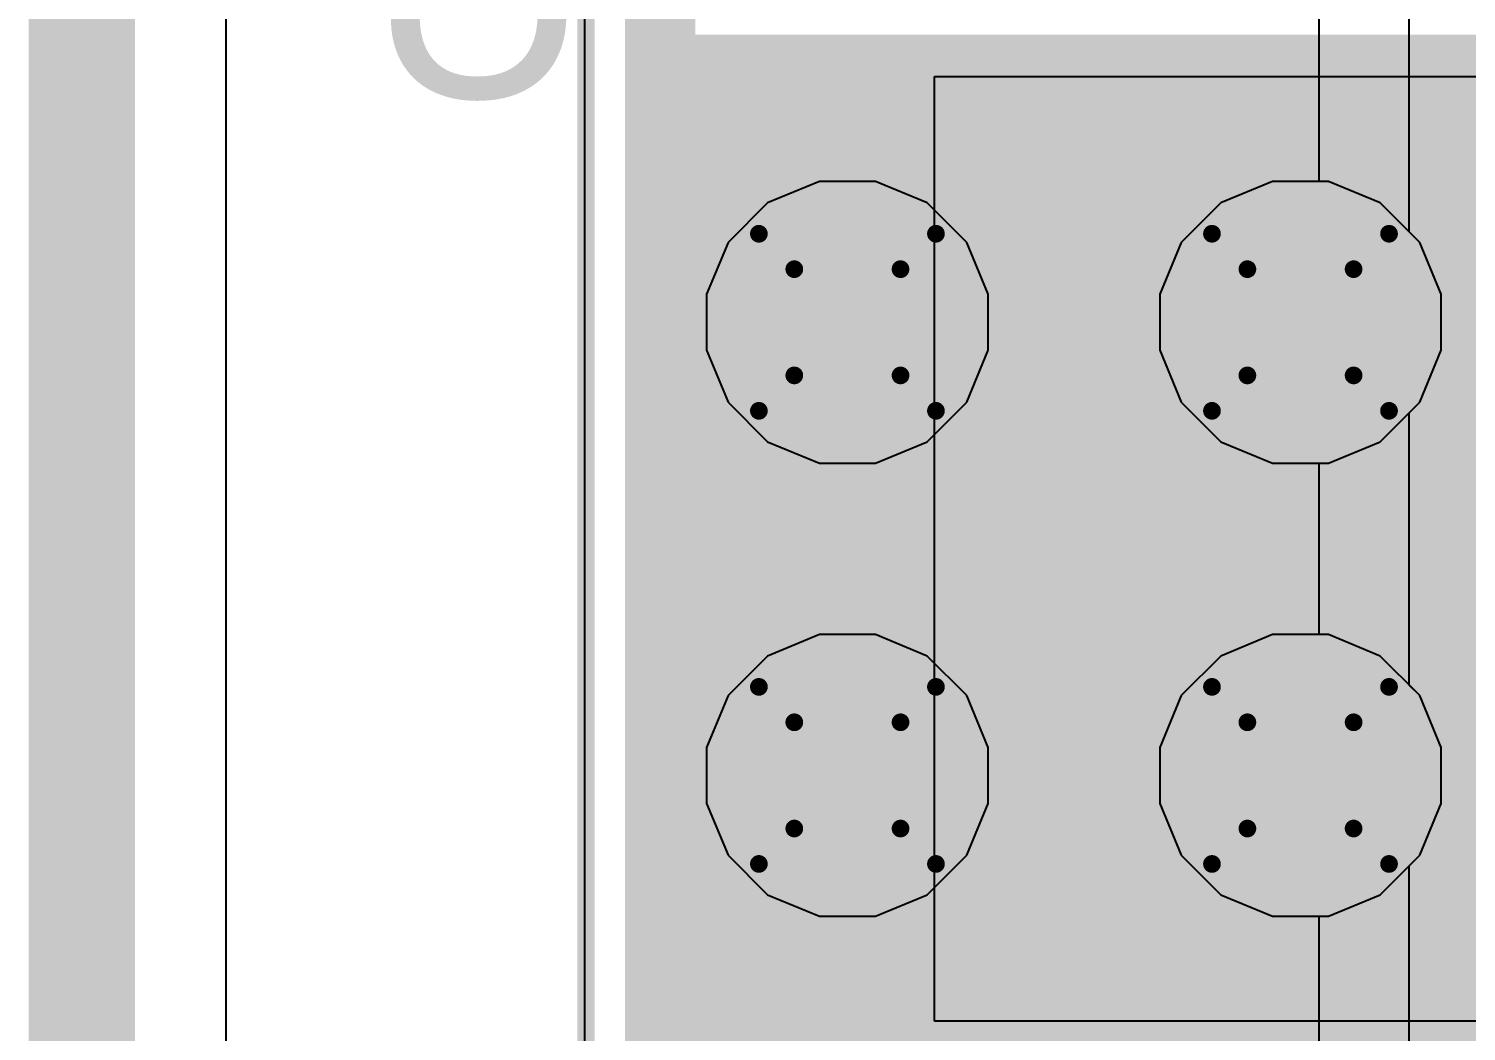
# Model space of a CAD drawing. Header units: inches. Extents: x -13 to 356, y -4 to 120.
# Drawn here: x 3.286 to 7.41, y 22.124 to 25 of the extents above; entities that cross this region are included whole.
import ezdxf

# ---------------------------------------------------------------- set-up
doc = ezdxf.new("R2010")
doc.units = ezdxf.units.IN
for name, color, linetype in [('Bottom Layer', 5, 'Continuous'), ('Bottom Solder', 6, 'Continuous'), ('Drill Drawing', 1, 'Continuous'), ('GND', 16, 'Continuous'), ('Mechanical 13', 56, 'Continuous'), ('Mechanical 15', 56, 'Continuous'), ('Multi-Layer', 9, 'Continuous'), ('Pad Holes', 156, 'Continuous'), ('POWER', 76, 'Continuous'), ('Top Layer', 1, 'Continuous'), ('Top Overlay', 2, 'Continuous'), ('Top Paste', 8, 'Continuous'), ('Top Solder', 216, 'Continuous')]:
    doc.layers.add(name, color=color, linetype=linetype)
doc.styles.add('Arial', font='', dxfattribs={"height": 0.2})
doc.styles.get('Arial').set_extended_font_data('Arial')

# ---------------------------------------------------------------- blocks, each defined once
blk = doc.blocks.new('VREG_LM5017MR_NOPB_30')
at = {"layer": 'Bottom Layer'}
h = blk.add_hatch(color=5, dxfattribs=at)
edge = h.paths.add_edge_path()
edge.add_arc((-0.65, -0.65), 0.15, 0, 360)
h = blk.add_hatch(color=5, dxfattribs=at)
edge = h.paths.add_edge_path()
edge.add_arc((0.65, -0.65), 0.15, 0, 360)
h = blk.add_hatch(color=5, dxfattribs=at)
edge = h.paths.add_edge_path()
edge.add_arc((-0.65, -1.95), 0.15, 0, 360)
h = blk.add_hatch(color=5, dxfattribs=at)
edge = h.paths.add_edge_path()
edge.add_arc((0.65, -1.95), 0.15, 0, 360)
at = {"layer": 'Bottom Solder'}
h = blk.add_hatch(color=6, dxfattribs=at)
edge = h.paths.add_edge_path()
edge.add_arc((-0.65, -0.65), 0.2516, 0, 360)
h = blk.add_hatch(color=6, dxfattribs=at)
edge = h.paths.add_edge_path()
edge.add_arc((0.65, -0.65), 0.2516, 0, 360)
h = blk.add_hatch(color=6, dxfattribs=at)
edge = h.paths.add_edge_path()
edge.add_arc((-0.65, -1.95), 0.2516, 0, 360)
h = blk.add_hatch(color=6, dxfattribs=at)
edge = h.paths.add_edge_path()
edge.add_arc((0.65, -1.95), 0.2516, 0, 360)
at = {"layer": 'GND'}
h = blk.add_hatch(color=16, dxfattribs=at)
edge = h.paths.add_edge_path()
edge.add_arc((-0.65, -0.65), 0.15, 0, 360)
h = blk.add_hatch(color=16, dxfattribs=at)
edge = h.paths.add_edge_path()
edge.add_arc((0.65, -0.65), 0.15, 0, 360)
h = blk.add_hatch(color=16, dxfattribs=at)
edge = h.paths.add_edge_path()
edge.add_arc((-0.65, -1.95), 0.15, 0, 360)
h = blk.add_hatch(color=16, dxfattribs=at)
edge = h.paths.add_edge_path()
edge.add_arc((0.65, -1.95), 0.15, 0, 360)
at = {"layer": 'Multi-Layer'}
h = blk.add_hatch(color=9, dxfattribs=at)
edge = h.paths.add_edge_path()
edge.add_arc((-0.65, -0.65), 0.15, 0, 360)
h = blk.add_hatch(color=9, dxfattribs=at)
edge = h.paths.add_edge_path()
edge.add_arc((0.65, -0.65), 0.15, 0, 360)
h = blk.add_hatch(color=9, dxfattribs=at)
edge = h.paths.add_edge_path()
edge.add_arc((-0.65, -1.95), 0.15, 0, 360)
h = blk.add_hatch(color=9, dxfattribs=at)
edge = h.paths.add_edge_path()
edge.add_arc((0.65, -1.95), 0.15, 0, 360)
at = {"layer": 'Pad Holes'}
h = blk.add_hatch(color=7, dxfattribs=at)
edge = h.paths.add_edge_path()
edge.add_arc((-0.65, -0.65), 0.1, 0, 360)
h = blk.add_hatch(color=7, dxfattribs=at)
edge = h.paths.add_edge_path()
edge.add_arc((0.65, -0.65), 0.1, 0, 360)
h = blk.add_hatch(color=7, dxfattribs=at)
edge = h.paths.add_edge_path()
edge.add_arc((-0.65, -1.95), 0.1, 0, 360)
h = blk.add_hatch(color=7, dxfattribs=at)
edge = h.paths.add_edge_path()
edge.add_arc((0.65, -1.95), 0.1, 0, 360)
at = {"layer": 'POWER'}
h = blk.add_hatch(color=76, dxfattribs=at)
edge = h.paths.add_edge_path()
edge.add_arc((-0.65, -0.65), 0.15, 0, 360)
h = blk.add_hatch(color=76, dxfattribs=at)
edge = h.paths.add_edge_path()
edge.add_arc((0.65, -0.65), 0.15, 0, 360)
h = blk.add_hatch(color=76, dxfattribs=at)
edge = h.paths.add_edge_path()
edge.add_arc((-0.65, -1.95), 0.15, 0, 360)
h = blk.add_hatch(color=76, dxfattribs=at)
edge = h.paths.add_edge_path()
edge.add_arc((0.65, -1.95), 0.15, 0, 360)
at = {"layer": 'Top Layer'}
blk.add_hatch(color=1, dxfattribs=at).paths.add_polyline_path([(-1.475, 2.45), (1.475, 2.45), (1.475, -2.45), (-1.475, -2.45)])
h = blk.add_hatch(color=1, dxfattribs=at)
edge = h.paths.add_edge_path()
edge.add_arc((-0.65, -0.65), 0.15, 0, 360)
h = blk.add_hatch(color=1, dxfattribs=at)
edge = h.paths.add_edge_path()
edge.add_arc((0.65, -0.65), 0.15, 0, 360)
h = blk.add_hatch(color=1, dxfattribs=at)
edge = h.paths.add_edge_path()
edge.add_arc((-0.65, -1.95), 0.15, 0, 360)
h = blk.add_hatch(color=1, dxfattribs=at)
edge = h.paths.add_edge_path()
edge.add_arc((0.65, -1.95), 0.15, 0, 360)
at = {"layer": 'Top Solder'}
h = blk.add_hatch(color=216, dxfattribs=at)
edge = h.paths.add_edge_path()
edge.add_arc((-0.65, -0.65), 0.2516, 0, 360)
h = blk.add_hatch(color=216, dxfattribs=at)
edge = h.paths.add_edge_path()
edge.add_arc((0.65, -0.65), 0.2516, 0, 360)
h = blk.add_hatch(color=216, dxfattribs=at)
edge = h.paths.add_edge_path()
edge.add_arc((-0.65, -1.95), 0.2516, 0, 360)
h = blk.add_hatch(color=216, dxfattribs=at)
edge = h.paths.add_edge_path()
edge.add_arc((0.65, -1.95), 0.2516, 0, 360)
at = {"layer": 'Mechanical 13'}
blk.add_lwpolyline([(1.95, -2.45, 0.127, 0.127, 0), (-1.95, -2.45, 0.127, 0.127, 0)], format="xyseb", dxfattribs=at)
at = {"layer": 'Mechanical 15'}
blk.add_lwpolyline([(3.725, -2.7, 0.05, 0.05, 0), (-3.725, -2.7, 0.05, 0.05, 0)], format="xyseb", dxfattribs=at)
at = {"layer": 'Top Overlay'}
blk.add_lwpolyline([(1.95, -2.525, 0.127, 0.127, 0), (-1.95, -2.525, 0.127, 0.127, 0)], format="xyseb", dxfattribs=at)
at = {"layer": 'Top Paste'}
for p, q in [((-1.355, -1.7), (-1.355, 1.7)), ((1.355, 1.7), (1.355, -1.7)), ((1.355, -1.7), (-1.355, -1.7))]:
    blk.add_line(p, q, dxfattribs=at)
at = {"layer": 'Top Solder'}
for p, q in [((-1.355, -1.7), (-1.355, 1.7)), ((1.355, 1.7), (1.355, -1.7)), ((1.355, -1.7), (-1.355, -1.7))]:
    blk.add_line(p, q, dxfattribs=at)

msp = doc.modelspace()

# ---------------------------------------------------------------- linework, layer by layer
at = {"layer": 'Bottom Layer'}
for p, q in [((5.5541, 24.5616), (5.4056, 24.5001)), ((5.7148, 24.5616), (5.5541, 24.5616)), ((5.8633, 24.5001), (5.7148, 24.5616)), ((6.8541, 24.5616), (6.7056, 24.5001)), ((7.0148, 24.5616), (6.8541, 24.5616)), ((7.1633, 24.5001), (7.0148, 24.5616)), ((5.4056, 24.5001), (5.292, 24.3864)), ((5.977, 24.3864), (5.8633, 24.5001)), ((6.7056, 24.5001), (6.592, 24.3864)), ((7.277, 24.3864), (7.1633, 24.5001)), ((5.292, 24.3864), (5.2305, 24.238)), ((6.0385, 24.238), (5.977, 24.3864)), ((6.592, 24.3864), (6.5305, 24.238)), ((7.3385, 24.238), (7.277, 24.3864)), ((5.2305, 24.238), (5.2305, 24.0772)), ((6.0385, 24.0772), (6.0385, 24.238)), ((6.5305, 24.238), (6.5305, 24.0772)), ((7.3385, 24.0772), (7.3385, 24.238)), ((5.2305, 24.0772), (5.292, 23.9288)), ((5.977, 23.9288), (6.0385, 24.0772)), ((6.5305, 24.0772), (6.592, 23.9288)), ((7.277, 23.9288), (7.3385, 24.0772)), ((5.292, 23.9288), (5.4056, 23.8151)), ((5.8633, 23.8151), (5.977, 23.9288)), ((6.592, 23.9288), (6.7056, 23.8151)), ((7.1633, 23.8151), (7.277, 23.9288)), ((5.4056, 23.8151), (5.5541, 23.7536)), ((5.7148, 23.7536), (5.8633, 23.8151)), ((6.7056, 23.8151), (6.8541, 23.7536)), ((7.0148, 23.7536), (7.1633, 23.8151)), ((5.5541, 23.7536), (5.7148, 23.7536)), ((6.8541, 23.7536), (7.0148, 23.7536)), ((5.5541, 23.2616), (5.4056, 23.2001)), ((5.7148, 23.2616), (5.5541, 23.2616)), ((5.8633, 23.2001), (5.7148, 23.2616)), ((6.8541, 23.2616), (6.7056, 23.2001)), ((7.0148, 23.2616), (6.8541, 23.2616)), ((7.1633, 23.2001), (7.0148, 23.2616)), ((5.4056, 23.2001), (5.292, 23.0864)), ((5.977, 23.0864), (5.8633, 23.2001)), ((6.7056, 23.2001), (6.592, 23.0864)), ((7.277, 23.0864), (7.1633, 23.2001)), ((5.292, 23.0864), (5.2305, 22.938)), ((6.0385, 22.938), (5.977, 23.0864)), ((6.592, 23.0864), (6.5305, 22.938)), ((7.3385, 22.938), (7.277, 23.0864)), ((5.2305, 22.938), (5.2305, 22.7772)), ((6.0385, 22.7772), (6.0385, 22.938)), ((6.5305, 22.938), (6.5305, 22.7772)), ((7.3385, 22.7772), (7.3385, 22.938)), ((5.2305, 22.7772), (5.292, 22.6288)), ((5.977, 22.6288), (6.0385, 22.7772)), ((6.5305, 22.7772), (6.592, 22.6288)), ((7.277, 22.6288), (7.3385, 22.7772)), ((5.292, 22.6288), (5.4056, 22.5151)), ((5.8633, 22.5151), (5.977, 22.6288)), ((6.592, 22.6288), (6.7056, 22.5151)), ((7.1633, 22.5151), (7.277, 22.6288)), ((5.4056, 22.5151), (5.5541, 22.4536)), ((5.7148, 22.4536), (5.8633, 22.5151)), ((6.7056, 22.5151), (6.8541, 22.4536)), ((7.0148, 22.4536), (7.1633, 22.5151)), ((5.5541, 22.4536), (5.7148, 22.4536)), ((6.8541, 22.4536), (7.0148, 22.4536))]:
    msp.add_line(p, q, dxfattribs=at)
at = {"layer": 'Drill Drawing'}
for points in [[(5.3805, 24.4116, 0.0508, 0.0508, 0), (5.8885, 24.4116, 0.0508, 0.0508, 0)], [(5.3805, 23.9036, 0.0508, 0.0508, 0), (5.3805, 24.4116, 0.0508, 0.0508, 0)], [(5.8885, 23.9036, 0.0508, 0.0508, 0), (5.8885, 24.4116, 0.0508, 0.0508, 0)], [(6.6805, 24.4116, 0.0508, 0.0508, 0), (7.1885, 24.4116, 0.0508, 0.0508, 0)], [(6.6805, 23.9036, 0.0508, 0.0508, 0), (6.6805, 24.4116, 0.0508, 0.0508, 0)], [(7.1885, 23.9036, 0.0508, 0.0508, 0), (7.1885, 24.4116, 0.0508, 0.0508, 0)], [(5.4821, 24.31, 0.0508, 0.0508, 0), (5.7869, 24.31, 0.0508, 0.0508, 0)], [(5.4821, 24.0052, 0.0508, 0.0508, 0), (5.4821, 24.31, 0.0508, 0.0508, 0)], [(5.7869, 24.0052, 0.0508, 0.0508, 0), (5.7869, 24.31, 0.0508, 0.0508, 0)], [(6.7821, 24.31, 0.0508, 0.0508, 0), (7.0869, 24.31, 0.0508, 0.0508, 0)], [(6.7821, 24.0052, 0.0508, 0.0508, 0), (6.7821, 24.31, 0.0508, 0.0508, 0)], [(7.0869, 24.0052, 0.0508, 0.0508, 0), (7.0869, 24.31, 0.0508, 0.0508, 0)], [(5.4821, 24.0052, 0.0508, 0.0508, 0), (5.7869, 24.0052, 0.0508, 0.0508, 0)], [(6.7821, 24.0052, 0.0508, 0.0508, 0), (7.0869, 24.0052, 0.0508, 0.0508, 0)], [(5.3805, 23.9036, 0.0508, 0.0508, 0), (5.8885, 23.9036, 0.0508, 0.0508, 0)], [(6.6805, 23.9036, 0.0508, 0.0508, 0), (7.1885, 23.9036, 0.0508, 0.0508, 0)], [(5.3805, 23.1116, 0.0508, 0.0508, 0), (5.8885, 23.1116, 0.0508, 0.0508, 0)], [(5.3805, 22.6036, 0.0508, 0.0508, 0), (5.3805, 23.1116, 0.0508, 0.0508, 0)], [(5.8885, 22.6036, 0.0508, 0.0508, 0), (5.8885, 23.1116, 0.0508, 0.0508, 0)], [(6.6805, 23.1116, 0.0508, 0.0508, 0), (7.1885, 23.1116, 0.0508, 0.0508, 0)], [(6.6805, 22.6036, 0.0508, 0.0508, 0), (6.6805, 23.1116, 0.0508, 0.0508, 0)], [(7.1885, 22.6036, 0.0508, 0.0508, 0), (7.1885, 23.1116, 0.0508, 0.0508, 0)], [(5.4821, 23.01, 0.0508, 0.0508, 0), (5.7869, 23.01, 0.0508, 0.0508, 0)], [(5.4821, 22.7052, 0.0508, 0.0508, 0), (5.4821, 23.01, 0.0508, 0.0508, 0)], [(5.7869, 22.7052, 0.0508, 0.0508, 0), (5.7869, 23.01, 0.0508, 0.0508, 0)], [(6.7821, 23.01, 0.0508, 0.0508, 0), (7.0869, 23.01, 0.0508, 0.0508, 0)], [(6.7821, 22.7052, 0.0508, 0.0508, 0), (6.7821, 23.01, 0.0508, 0.0508, 0)], [(7.0869, 22.7052, 0.0508, 0.0508, 0), (7.0869, 23.01, 0.0508, 0.0508, 0)], [(5.4821, 22.7052, 0.0508, 0.0508, 0), (5.7869, 22.7052, 0.0508, 0.0508, 0)], [(6.7821, 22.7052, 0.0508, 0.0508, 0), (7.0869, 22.7052, 0.0508, 0.0508, 0)], [(5.3805, 22.6036, 0.0508, 0.0508, 0), (5.8885, 22.6036, 0.0508, 0.0508, 0)], [(6.6805, 22.6036, 0.0508, 0.0508, 0), (7.1885, 22.6036, 0.0508, 0.0508, 0)]]:
    msp.add_lwpolyline(points, format="xyseb", dxfattribs=at)
for points in [[(5.3678, 24.4116, 0.0254, 0.0254, 1), (5.3932, 24.4116, 0.0254, 0.0254, 1)], [(5.3678, 24.4116, 0.0254, 0.0254, 1), (5.3932, 24.4116, 0.0254, 0.0254, 1)], [(5.8758, 24.4116, 0.0254, 0.0254, 1), (5.9012, 24.4116, 0.0254, 0.0254, 1)], [(5.8758, 24.4116, 0.0254, 0.0254, 1), (5.9012, 24.4116, 0.0254, 0.0254, 1)], [(6.6678, 24.4116, 0.0254, 0.0254, 1), (6.6932, 24.4116, 0.0254, 0.0254, 1)], [(6.6678, 24.4116, 0.0254, 0.0254, 1), (6.6932, 24.4116, 0.0254, 0.0254, 1)], [(7.1758, 24.4116, 0.0254, 0.0254, 1), (7.2012, 24.4116, 0.0254, 0.0254, 1)], [(7.1758, 24.4116, 0.0254, 0.0254, 1), (7.2012, 24.4116, 0.0254, 0.0254, 1)], [(5.4694, 24.31, 0.0254, 0.0254, 1), (5.4948, 24.31, 0.0254, 0.0254, 1)], [(5.4694, 24.31, 0.0254, 0.0254, 1), (5.4948, 24.31, 0.0254, 0.0254, 1)], [(5.7742, 24.31, 0.0254, 0.0254, 1), (5.7996, 24.31, 0.0254, 0.0254, 1)], [(5.7742, 24.31, 0.0254, 0.0254, 1), (5.7996, 24.31, 0.0254, 0.0254, 1)], [(6.7694, 24.31, 0.0254, 0.0254, 1), (6.7948, 24.31, 0.0254, 0.0254, 1)], [(6.7694, 24.31, 0.0254, 0.0254, 1), (6.7948, 24.31, 0.0254, 0.0254, 1)], [(7.0742, 24.31, 0.0254, 0.0254, 1), (7.0996, 24.31, 0.0254, 0.0254, 1)], [(7.0742, 24.31, 0.0254, 0.0254, 1), (7.0996, 24.31, 0.0254, 0.0254, 1)], [(5.4694, 24.0052, 0.0254, 0.0254, 1), (5.4948, 24.0052, 0.0254, 0.0254, 1)], [(5.4694, 24.0052, 0.0254, 0.0254, 1), (5.4948, 24.0052, 0.0254, 0.0254, 1)], [(5.7742, 24.0052, 0.0254, 0.0254, 1), (5.7996, 24.0052, 0.0254, 0.0254, 1)], [(5.7742, 24.0052, 0.0254, 0.0254, 1), (5.7996, 24.0052, 0.0254, 0.0254, 1)], [(6.7694, 24.0052, 0.0254, 0.0254, 1), (6.7948, 24.0052, 0.0254, 0.0254, 1)], [(6.7694, 24.0052, 0.0254, 0.0254, 1), (6.7948, 24.0052, 0.0254, 0.0254, 1)], [(7.0742, 24.0052, 0.0254, 0.0254, 1), (7.0996, 24.0052, 0.0254, 0.0254, 1)], [(7.0742, 24.0052, 0.0254, 0.0254, 1), (7.0996, 24.0052, 0.0254, 0.0254, 1)], [(5.3678, 23.9036, 0.0254, 0.0254, 1), (5.3932, 23.9036, 0.0254, 0.0254, 1)], [(5.3678, 23.9036, 0.0254, 0.0254, 1), (5.3932, 23.9036, 0.0254, 0.0254, 1)], [(5.8758, 23.9036, 0.0254, 0.0254, 1), (5.9012, 23.9036, 0.0254, 0.0254, 1)], [(5.8758, 23.9036, 0.0254, 0.0254, 1), (5.9012, 23.9036, 0.0254, 0.0254, 1)], [(6.6678, 23.9036, 0.0254, 0.0254, 1), (6.6932, 23.9036, 0.0254, 0.0254, 1)], [(6.6678, 23.9036, 0.0254, 0.0254, 1), (6.6932, 23.9036, 0.0254, 0.0254, 1)], [(7.1758, 23.9036, 0.0254, 0.0254, 1), (7.2012, 23.9036, 0.0254, 0.0254, 1)], [(7.1758, 23.9036, 0.0254, 0.0254, 1), (7.2012, 23.9036, 0.0254, 0.0254, 1)], [(5.3678, 23.1116, 0.0254, 0.0254, 1), (5.3932, 23.1116, 0.0254, 0.0254, 1)], [(5.3678, 23.1116, 0.0254, 0.0254, 1), (5.3932, 23.1116, 0.0254, 0.0254, 1)], [(5.8758, 23.1116, 0.0254, 0.0254, 1), (5.9012, 23.1116, 0.0254, 0.0254, 1)], [(5.8758, 23.1116, 0.0254, 0.0254, 1), (5.9012, 23.1116, 0.0254, 0.0254, 1)], [(6.6678, 23.1116, 0.0254, 0.0254, 1), (6.6932, 23.1116, 0.0254, 0.0254, 1)], [(6.6678, 23.1116, 0.0254, 0.0254, 1), (6.6932, 23.1116, 0.0254, 0.0254, 1)], [(7.1758, 23.1116, 0.0254, 0.0254, 1), (7.2012, 23.1116, 0.0254, 0.0254, 1)], [(7.1758, 23.1116, 0.0254, 0.0254, 1), (7.2012, 23.1116, 0.0254, 0.0254, 1)], [(5.4694, 23.01, 0.0254, 0.0254, 1), (5.4948, 23.01, 0.0254, 0.0254, 1)], [(5.4694, 23.01, 0.0254, 0.0254, 1), (5.4948, 23.01, 0.0254, 0.0254, 1)], [(5.7742, 23.01, 0.0254, 0.0254, 1), (5.7996, 23.01, 0.0254, 0.0254, 1)], [(5.7742, 23.01, 0.0254, 0.0254, 1), (5.7996, 23.01, 0.0254, 0.0254, 1)], [(6.7694, 23.01, 0.0254, 0.0254, 1), (6.7948, 23.01, 0.0254, 0.0254, 1)], [(6.7694, 23.01, 0.0254, 0.0254, 1), (6.7948, 23.01, 0.0254, 0.0254, 1)], [(7.0742, 23.01, 0.0254, 0.0254, 1), (7.0996, 23.01, 0.0254, 0.0254, 1)], [(7.0742, 23.01, 0.0254, 0.0254, 1), (7.0996, 23.01, 0.0254, 0.0254, 1)], [(5.4694, 22.7052, 0.0254, 0.0254, 1), (5.4948, 22.7052, 0.0254, 0.0254, 1)], [(5.4694, 22.7052, 0.0254, 0.0254, 1), (5.4948, 22.7052, 0.0254, 0.0254, 1)], [(5.7742, 22.7052, 0.0254, 0.0254, 1), (5.7996, 22.7052, 0.0254, 0.0254, 1)], [(5.7742, 22.7052, 0.0254, 0.0254, 1), (5.7996, 22.7052, 0.0254, 0.0254, 1)], [(6.7694, 22.7052, 0.0254, 0.0254, 1), (6.7948, 22.7052, 0.0254, 0.0254, 1)], [(6.7694, 22.7052, 0.0254, 0.0254, 1), (6.7948, 22.7052, 0.0254, 0.0254, 1)], [(7.0742, 22.7052, 0.0254, 0.0254, 1), (7.0996, 22.7052, 0.0254, 0.0254, 1)], [(7.0742, 22.7052, 0.0254, 0.0254, 1), (7.0996, 22.7052, 0.0254, 0.0254, 1)], [(5.3678, 22.6036, 0.0254, 0.0254, 1), (5.3932, 22.6036, 0.0254, 0.0254, 1)], [(5.3678, 22.6036, 0.0254, 0.0254, 1), (5.3932, 22.6036, 0.0254, 0.0254, 1)], [(5.8758, 22.6036, 0.0254, 0.0254, 1), (5.9012, 22.6036, 0.0254, 0.0254, 1)], [(5.8758, 22.6036, 0.0254, 0.0254, 1), (5.9012, 22.6036, 0.0254, 0.0254, 1)], [(6.6678, 22.6036, 0.0254, 0.0254, 1), (6.6932, 22.6036, 0.0254, 0.0254, 1)], [(6.6678, 22.6036, 0.0254, 0.0254, 1), (6.6932, 22.6036, 0.0254, 0.0254, 1)], [(7.1758, 22.6036, 0.0254, 0.0254, 1), (7.2012, 22.6036, 0.0254, 0.0254, 1)], [(7.1758, 22.6036, 0.0254, 0.0254, 1), (7.2012, 22.6036, 0.0254, 0.0254, 1)]]:
    msp.add_lwpolyline(points, format="xyseb", close=True, dxfattribs=at)
at = {"layer": 'GND'}
for p, q in [((5.5541, 24.5616), (5.4056, 24.5001)), ((5.7148, 24.5616), (5.5541, 24.5616)), ((5.8633, 24.5001), (5.7148, 24.5616)), ((6.8541, 24.5616), (6.7056, 24.5001)), ((7.0148, 24.5616), (6.8541, 24.5616)), ((7.1633, 24.5001), (7.0148, 24.5616)), ((5.4056, 24.5001), (5.292, 24.3864)), ((5.977, 24.3864), (5.8633, 24.5001)), ((6.7056, 24.5001), (6.592, 24.3864)), ((7.277, 24.3864), (7.1633, 24.5001)), ((5.292, 24.3864), (5.2305, 24.238)), ((6.0385, 24.238), (5.977, 24.3864)), ((6.592, 24.3864), (6.5305, 24.238)), ((7.3385, 24.238), (7.277, 24.3864)), ((5.2305, 24.238), (5.2305, 24.0772)), ((6.0385, 24.0772), (6.0385, 24.238)), ((6.5305, 24.238), (6.5305, 24.0772)), ((7.3385, 24.0772), (7.3385, 24.238)), ((5.2305, 24.0772), (5.292, 23.9288)), ((5.977, 23.9288), (6.0385, 24.0772)), ((6.5305, 24.0772), (6.592, 23.9288)), ((7.277, 23.9288), (7.3385, 24.0772)), ((5.292, 23.9288), (5.4056, 23.8151)), ((5.8633, 23.8151), (5.977, 23.9288)), ((6.592, 23.9288), (6.7056, 23.8151)), ((7.1633, 23.8151), (7.277, 23.9288)), ((5.4056, 23.8151), (5.5541, 23.7536)), ((5.7148, 23.7536), (5.8633, 23.8151)), ((6.7056, 23.8151), (6.8541, 23.7536)), ((7.0148, 23.7536), (7.1633, 23.8151)), ((5.5541, 23.7536), (5.7148, 23.7536)), ((6.8541, 23.7536), (7.0148, 23.7536)), ((5.5541, 23.2616), (5.4056, 23.2001)), ((5.7148, 23.2616), (5.5541, 23.2616)), ((5.8633, 23.2001), (5.7148, 23.2616)), ((6.8541, 23.2616), (6.7056, 23.2001)), ((7.0148, 23.2616), (6.8541, 23.2616)), ((7.1633, 23.2001), (7.0148, 23.2616)), ((5.4056, 23.2001), (5.292, 23.0864)), ((5.977, 23.0864), (5.8633, 23.2001)), ((6.7056, 23.2001), (6.592, 23.0864)), ((7.277, 23.0864), (7.1633, 23.2001)), ((5.292, 23.0864), (5.2305, 22.938)), ((6.0385, 22.938), (5.977, 23.0864)), ((6.592, 23.0864), (6.5305, 22.938)), ((7.3385, 22.938), (7.277, 23.0864)), ((5.2305, 22.938), (5.2305, 22.7772)), ((6.0385, 22.7772), (6.0385, 22.938)), ((6.5305, 22.938), (6.5305, 22.7772)), ((7.3385, 22.7772), (7.3385, 22.938)), ((5.2305, 22.7772), (5.292, 22.6288)), ((5.977, 22.6288), (6.0385, 22.7772)), ((6.5305, 22.7772), (6.592, 22.6288)), ((7.277, 22.6288), (7.3385, 22.7772)), ((5.292, 22.6288), (5.4056, 22.5151)), ((5.8633, 22.5151), (5.977, 22.6288)), ((6.592, 22.6288), (6.7056, 22.5151)), ((7.1633, 22.5151), (7.277, 22.6288)), ((5.4056, 22.5151), (5.5541, 22.4536)), ((5.7148, 22.4536), (5.8633, 22.5151)), ((6.7056, 22.5151), (6.8541, 22.4536)), ((7.0148, 22.4536), (7.1633, 22.5151)), ((5.5541, 22.4536), (5.7148, 22.4536)), ((6.8541, 22.4536), (7.0148, 22.4536))]:
    msp.add_line(p, q, dxfattribs=at)
at = {"layer": 'POWER'}
for p, q in [((6.9875, 28.659), (6.9875, 24.5616)), ((7.2465, 24.4169), (7.2465, 28.659)), ((5.5541, 24.5616), (5.4056, 24.5001)), ((5.7148, 24.5616), (5.5541, 24.5616)), ((5.8633, 24.5001), (5.7148, 24.5616)), ((6.8541, 24.5616), (6.7056, 24.5001)), ((6.9875, 24.5616), (6.8541, 24.5616)), ((5.4056, 24.5001), (5.292, 24.3864)), ((5.977, 24.3864), (5.8633, 24.5001)), ((6.7056, 24.5001), (6.592, 24.3864)), ((5.292, 24.3864), (5.2305, 24.238)), ((6.0385, 24.238), (5.977, 24.3864)), ((6.592, 24.3864), (6.5305, 24.238)), ((7.277, 24.3864), (7.2465, 24.4169)), ((7.3385, 24.238), (7.277, 24.3864)), ((5.2305, 24.238), (5.2305, 24.0772)), ((6.0385, 24.0772), (6.0385, 24.238)), ((6.5305, 24.238), (6.5305, 24.0772)), ((7.3385, 24.0772), (7.3385, 24.238)), ((5.2305, 24.0772), (5.292, 23.9288)), ((5.977, 23.9288), (6.0385, 24.0772)), ((6.5305, 24.0772), (6.592, 23.9288)), ((7.277, 23.9288), (7.3385, 24.0772)), ((5.292, 23.9288), (5.4056, 23.8151)), ((5.8633, 23.8151), (5.977, 23.9288)), ((6.592, 23.9288), (6.7056, 23.8151)), ((7.2465, 23.8983), (7.277, 23.9288)), ((7.2465, 23.1169), (7.2465, 23.8983)), ((5.4056, 23.8151), (5.5541, 23.7536)), ((5.7148, 23.7536), (5.8633, 23.8151)), ((6.7056, 23.8151), (6.8541, 23.7536)), ((5.5541, 23.7536), (5.7148, 23.7536)), ((6.8541, 23.7536), (6.9875, 23.7536)), ((6.9875, 23.7536), (6.9875, 23.2616)), ((5.5541, 23.2616), (5.4056, 23.2001)), ((5.7148, 23.2616), (5.5541, 23.2616)), ((5.8633, 23.2001), (5.7148, 23.2616)), ((6.8541, 23.2616), (6.7056, 23.2001)), ((6.9875, 23.2616), (6.8541, 23.2616)), ((5.4056, 23.2001), (5.292, 23.0864)), ((5.977, 23.0864), (5.8633, 23.2001)), ((6.7056, 23.2001), (6.592, 23.0864)), ((7.277, 23.0864), (7.2465, 23.1169)), ((5.292, 23.0864), (5.2305, 22.938)), ((6.0385, 22.938), (5.977, 23.0864)), ((6.592, 23.0864), (6.5305, 22.938)), ((7.3385, 22.938), (7.277, 23.0864)), ((5.2305, 22.938), (5.2305, 22.7772)), ((6.0385, 22.7772), (6.0385, 22.938)), ((6.5305, 22.938), (6.5305, 22.7772)), ((7.3385, 22.7772), (7.3385, 22.938)), ((5.2305, 22.7772), (5.292, 22.6288)), ((5.977, 22.6288), (6.0385, 22.7772)), ((6.5305, 22.7772), (6.592, 22.6288)), ((7.277, 22.6288), (7.3385, 22.7772)), ((5.292, 22.6288), (5.4056, 22.5151)), ((5.8633, 22.5151), (5.977, 22.6288)), ((6.592, 22.6288), (6.7056, 22.5151)), ((7.2465, 22.5983), (7.277, 22.6288)), ((7.2465, 18.3735), (7.2465, 22.5983)), ((5.4056, 22.5151), (5.5541, 22.4536)), ((5.7148, 22.4536), (5.8633, 22.5151)), ((6.7056, 22.5151), (6.8541, 22.4536)), ((5.5541, 22.4536), (5.7148, 22.4536)), ((6.8541, 22.4536), (6.9875, 22.4536)), ((6.9875, 22.4536), (6.9875, 18.4566))]:
    msp.add_line(p, q, dxfattribs=at)
at = {"layer": 'Top Layer'}
for p, q in [((3.8523, 20.8927), (3.8523, 25.8579)), ((4.8805, 25.2366), (4.8805, 21.7786))]:
    msp.add_line(p, q, dxfattribs=at)
msp.add_lwpolyline([(3.4379, 9.9877, 0.3048, 0.3048, 0), (3.4379, 26.162, 0.3048, 0.3048, 0)], format="xyseb", dxfattribs=at)

# ---------------------------------------------------------------- block references
at = {"rotation": 270}
msp.add_blockref('VREG_LM5017MR_NOPB_30', (7.5845, 23.5076), dxfattribs=at)

# ---------------------------------------------------------------- texts
at = {"layer": 'Top Overlay', "style": 'Arial'}
msp.add_text('U', height=0.635, dxfattribs=at).set_placement((4.256, 24.8019))

doc.saveas('drawing.dxf')
